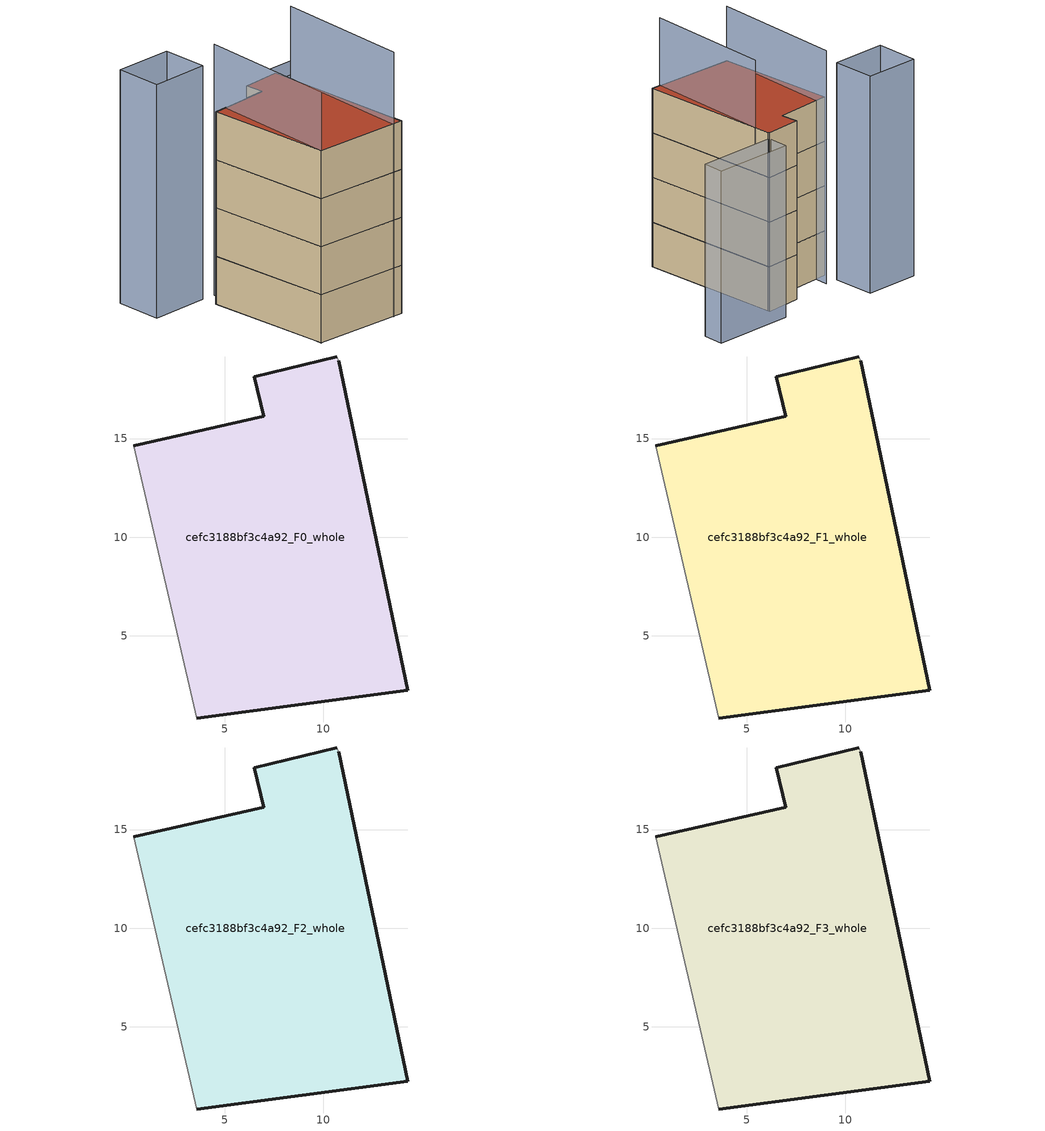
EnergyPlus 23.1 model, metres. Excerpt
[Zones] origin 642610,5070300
cefc3188bf3c4a92_F0_whole
 floor ground (EU_floor_Construction): 14.28,2.22 10.78,18.93 10.68,19.13 6.48,18.13 6.98,16.13 0.38,14.63 3.57,0.83 z0
 wall outside (EU_wall_Construction): 10.78,18.93 14.28,2.22 3.57,0.83 / 0.38,14.63 6.98,16.13 6.48,18.13 10.68,19.13 z0:5.25
 wall adiabatic (EU_wall_Construction): 3.57,0.83 0.38,14.63 / 10.68,19.13 10.78,18.93 z0:5.25
cefc3188bf3c4a92_F1_whole
 floor to cefc3188bf3c4a92_F0_whole (EU_floor_Construction): 14.28,2.22 10.78,18.93 10.68,19.13 6.48,18.13 6.98,16.13 0.38,14.63 3.57,0.83 z5.25
 wall outside (EU_wall_Construction): 10.78,18.93 14.28,2.22 3.57,0.83 / 0.38,14.63 6.98,16.13 6.48,18.13 10.68,19.13 z5.25:10.5
 wall adiabatic (EU_wall_Construction): 3.57,0.83 0.38,14.63 / 10.68,19.13 10.78,18.93 z5.25:10.5
cefc3188bf3c4a92_F2_whole
 floor to cefc3188bf3c4a92_F1_whole (EU_floor_Construction): 14.28,2.22 10.78,18.93 10.68,19.13 6.48,18.13 6.98,16.13 0.38,14.63 3.57,0.83 z10.5
 wall outside (EU_wall_Construction): 10.78,18.93 14.28,2.22 3.57,0.83 / 0.38,14.63 6.98,16.13 6.48,18.13 10.68,19.13 z10.5:15.75
 wall adiabatic (EU_wall_Construction): 3.57,0.83 0.38,14.63 / 10.68,19.13 10.78,18.93 z10.5:15.75
cefc3188bf3c4a92_F3_whole
 floor to cefc3188bf3c4a92_F2_whole (EU_floor_Construction): 14.28,2.22 10.78,18.93 10.68,19.13 6.48,18.13 6.98,16.13 0.38,14.63 3.57,0.83 z15.75
 wall outside (EU_wall_Construction): 10.78,18.93 14.28,2.22 3.57,0.83 / 0.38,14.63 6.98,16.13 6.48,18.13 10.68,19.13 z15.75:21
 wall adiabatic (EU_wall_Construction): 3.57,0.83 0.38,14.63 / 10.68,19.13 10.78,18.93 z15.75:21
 roof outside (EU_roof_Construction): 10.78,18.93 14.28,2.22 3.57,0.83 0.38,14.63 6.98,16.13 6.48,18.13 10.68,19.13 z21
shading: 13.17,1.98 11.17,17.09 z0:28.9; 10.18,21.34 19.69,22.93 / 19.69,22.93 20.1,20.5 / 20.1,20.5 10.59,18.9 / 10.59,18.9 10.18,21.34 z0:20.2; 1.52,16.54 3.57,0.82 z0:27.4; -0.03,16.34 -6.45,15.21 / -6.45,15.21 -7.33,20.24 / -7.33,20.24 -0.91,21.37 / -0.91,21.37 -0.03,16.34 z0:25.5
[Building]
EU S2 Campaign: North Axis=0; Terrain=City; Solar Distribution=FullExterior
[Site:Location]
Lyon-Bron: Latitude=45.75; Longitude=5; Time Zone=1; Elevation=198
[SizingPeriod:WeatherFileDays]
AnnualSizingPeriod: Begin Month=1; Begin Day of Month=1; End Month=12; End Day of Month=31; Day of Week for Start Day=Monday; Use Weather File Daylight Saving Period=No; Use Weather File Rain and Snow Indicators=No
[MATERIAL]
EU_InternalMass_Material: Roughness=MediumRough; Thickness=0.1; Conductivity=1; Density=1800; Specific Heat=900; Thermal Absorptance=0.9; Solar Absorptance=0.7; Visible Absorptance=0.7
[MATERIAL:NOMASS] Roughness=MediumRough; Thermal Absorptance=0.9; Solar Absorptance=0.7; Visible Absorptance=0.7
Name | Thermal Resistance
EU_wall_NoMass | 0.87146
EU_roof_NoMass | 0.842276
EU_floor_NoMass | 0.496999
[CONSTRUCTION]
EU_wall_Construction: EU_wall_NoMass
EU_roof_Construction: EU_roof_NoMass
EU_floor_Construction: EU_floor_NoMass
EU_InternalMass_Construction: EU_InternalMass_Material
[ZONE] Type=1; Multiplier=1; Ceiling Height=autocalculate; Floor Area=autocalculate; Part of Total Floor Area=Yes
Name | Volume
cefc3188bf3c4a92_F0_whole | 507.717
cefc3188bf3c4a92_F1_whole; cefc3188bf3c4a92_F2_whole; cefc3188bf3c4a92_F3_whole | 507.716
[INTERNALMASS] Construction=EU_InternalMass_Construction; Surface Area=169.239
Name | Zone or ZoneList
cefc3188bf3c4a92_F0_whole_EU_InternalMass | cefc3188bf3c4a92_F0_whole
cefc3188bf3c4a92_F1_whole_EU_InternalMass | cefc3188bf3c4a92_F1_whole
cefc3188bf3c4a92_F2_whole_EU_InternalMass | cefc3188bf3c4a92_F2_whole
cefc3188bf3c4a92_F3_whole_EU_InternalMass | cefc3188bf3c4a92_F3_whole
[OTHEREQUIPMENT] Fuel Type=Electricity; Design Level Calculation Method=Watts/Area; Power per Zone Floor Area=1; Fraction Latent=0; Fraction Radiant=0; Fraction Lost=0; Carbon Dioxide Generation Rate=0; EndUse Subcategory=EU_Step8_InternalGains
Name | Zone or ZoneList or Space or SpaceList | Schedule
EU_Step8_InternalGain_cefc3188bf3c4a92_F0_whole_f000 | cefc3188bf3c4a92_F0_whole | EU_Step8_GainSchedule_cefc3188bf3c4a92_F0_whole_f000
EU_Step8_InternalGain_cefc3188bf3c4a92_F1_whole_f000 | cefc3188bf3c4a92_F1_whole | EU_Step8_GainSchedule_cefc3188bf3c4a92_F1_whole_f000
EU_Step8_InternalGain_cefc3188bf3c4a92_F2_whole_f000 | cefc3188bf3c4a92_F2_whole | EU_Step8_GainSchedule_cefc3188bf3c4a92_F2_whole_f000
EU_Step8_InternalGain_cefc3188bf3c4a92_F3_whole_f000 | cefc3188bf3c4a92_F3_whole | EU_Step8_GainSchedule_cefc3188bf3c4a92_F3_whole_f000
[ZONEVENTILATION:DESIGNFLOWRATE] Schedule=EU_AlwaysOn; Design Flow Rate Calculation Method=AirChanges/Hour; Air Changes per Hour=0.425; Ventilation Type=Natural; Fan Pressure Rise=0; Fan Total Efficiency=1; Constant Term Coefficient=1; Temperature Term Coefficient=0; Velocity Term Coefficient=0; Velocity Squared Term Coefficient=0; Minimum Indoor Temperature=-100; Maximum Indoor Temperature=100; Delta Temperature=-100; Minimum Outdoor Temperature=-100; Maximum Outdoor Temperature=100; Maximum Wind Speed=40
Name | Zone or ZoneList or Space or SpaceList
EU_ConstantAir_cefc3188bf3c4a92_F0_whole | cefc3188bf3c4a92_F0_whole
EU_ConstantAir_cefc3188bf3c4a92_F1_whole | cefc3188bf3c4a92_F1_whole
EU_ConstantAir_cefc3188bf3c4a92_F2_whole | cefc3188bf3c4a92_F2_whole
EU_ConstantAir_cefc3188bf3c4a92_F3_whole | cefc3188bf3c4a92_F3_whole
[HVACTEMPLATE:THERMOSTAT] Constant Heating Setpoint=20; Constant Cooling Setpoint=50
EU_HeatOnly_cefc3188bf3c4a92_F0_whole; EU_HeatOnly_cefc3188bf3c4a92_F1_whole; EU_HeatOnly_cefc3188bf3c4a92_F2_whole; EU_HeatOnly_cefc3188bf3c4a92_F3_whole
[HVACTEMPLATE:ZONE:IDEALLOADSAIRSYSTEM] System Availability Schedule=EU_AlwaysOn; Maximum Heating Supply Air Temperature=50; Minimum Cooling Supply Air Temperature=13; Maximum Heating Supply Air Humidity Ratio=0.0156; Minimum Cooling Supply Air Humidity Ratio=0.0077; Heating Limit=NoLimit; Cooling Limit=NoLimit; Heating Availability Schedule=EU_AlwaysOn; Cooling Availability Schedule=EU_CoolingOff; Dehumidification Control Type=ConstantSensibleHeatRatio; Cooling Sensible Heat Ratio=0.7; Dehumidification Setpoint=60; Humidification Control Type=None; Humidification Setpoint=30; Outdoor Air Method=None; Outdoor Air Flow Rate per Person=0.00944; Outdoor Air Flow Rate per Zone Floor Area=0; Outdoor Air Flow Rate per Zone=0; Demand Controlled Ventilation Type=None; Outdoor Air Economizer Type=NoEconomizer; Heat Recovery Type=None; Sensible Heat Recovery Effectiveness=0.7; Latent Heat Recovery Effectiveness=0.65
Name | Template Thermostat
cefc3188bf3c4a92_F0_whole | EU_HeatOnly_cefc3188bf3c4a92_F0_whole
cefc3188bf3c4a92_F1_whole | EU_HeatOnly_cefc3188bf3c4a92_F1_whole
cefc3188bf3c4a92_F2_whole | EU_HeatOnly_cefc3188bf3c4a92_F2_whole
cefc3188bf3c4a92_F3_whole | EU_HeatOnly_cefc3188bf3c4a92_F3_whole
[SIZING:ZONE] Zone Cooling Design Supply Air Temperature Input Method=SupplyAirTemperature; Zone Cooling Design Supply Air Temperature=13; Zone Heating Design Supply Air Temperature Input Method=SupplyAirTemperature; Zone Heating Design Supply Air Temperature=50; Zone Cooling Design Supply Air Humidity Ratio=0.008; Zone Heating Design Supply Air Humidity Ratio=0.008; Cooling Design Air Flow Method=DesignDay; Cooling Design Air Flow Rate=0; Cooling Minimum Air Flow per Zone Floor Area=0.000762; Cooling Minimum Air Flow=0; Cooling Minimum Air Flow Fraction=0.2; Heating Design Air Flow Method=DesignDay; Heating Design Air Flow Rate=0; Heating Maximum Air Flow per Zone Floor Area=0.002032; Heating Maximum Air Flow=0.141576; Heating Maximum Air Flow Fraction=0.3; Account for Dedicated Outdoor Air System=No; Dedicated Outdoor Air System Control Strategy=NeutralSupplyAir; Dedicated Outdoor Air Low Setpoint Temperature for Design=autosize; Dedicated Outdoor Air High Setpoint Temperature for Design=autosize; Zone Load Sizing Method=Sensible Load Only No Latent Load; Zone Latent Cooling Design Supply Air Humidity Ratio Input Method=HumidityRatioDifference; Zone Cooling Design Supply Air Humidity Ratio Difference=0.005; Zone Latent Heating Design Supply Air Humidity Ratio Input Method=HumidityRatioDifference; Zone Humidification Design Supply Air Humidity Ratio Difference=0.005
cefc3188bf3c4a92_F0_whole; cefc3188bf3c4a92_F1_whole; cefc3188bf3c4a92_F2_whole; cefc3188bf3c4a92_F3_whole
[SCHEDULE:CONSTANT]
Name | Hourly Value
EU_AlwaysOn | 1
EU_CoolingOff | 0
[SCHEDULE:FILE] Column Number=1; Rows to Skip at Top=0; Number of Hours of Data=8760; Column Separator=Comma; Interpolate to Timestep=No; Minutes per Item=60; Adjust Schedule for Daylight Savings=Yes
Name | File
EU_Step8_GainSchedule_cefc3188bf3c4a92_F0_whole_f000 | ../../schedules/cefc3188bf3c4a92/cefc3188bf3c4a92_F0_whole_f000_gain.csv
EU_Step8_GainSchedule_cefc3188bf3c4a92_F1_whole_f000 | ../../schedules/cefc3188bf3c4a92/cefc3188bf3c4a92_F1_whole_f000_gain.csv
EU_Step8_GainSchedule_cefc3188bf3c4a92_F2_whole_f000 | ../../schedules/cefc3188bf3c4a92/cefc3188bf3c4a92_F2_whole_f000_gain.csv
EU_Step8_GainSchedule_cefc3188bf3c4a92_F3_whole_f000 | ../../schedules/cefc3188bf3c4a92/cefc3188bf3c4a92_F3_whole_f000_gain.csv
